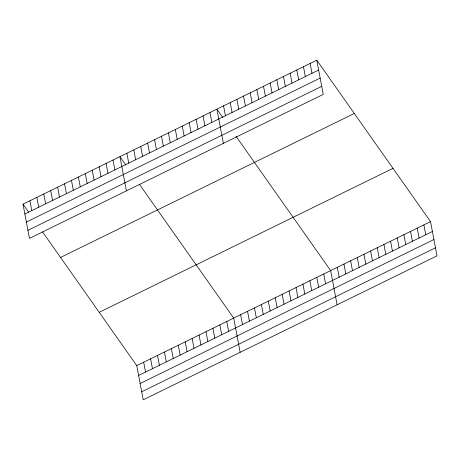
<?xml version="1.0" encoding="UTF-8"?>
<svg xmlns="http://www.w3.org/2000/svg" width="460" height="460" viewBox="0 0 460 460"><rect width="100%" height="100%" fill="white"/><g stroke="black" fill="none" stroke-linecap="round" stroke-linejoin="round"><path stroke-width="0.69" d="M316.785 60.185L323.248 94.392L29.463 238.366L23 204.159L316.785 60.185L430.537 221.634L437 255.84L143.215 399.815L136.752 365.608L42.521 231.863M24.863 214.015L318.648 70.041M26.381 222.053L320.166 78.079M27.945 230.328L321.73 86.353M60.536 257.439L354.327 113.465M99.21 312.328L393.001 168.354M136.752 365.608L430.537 221.634M138.609 375.463L432.4 231.489M140.127 383.502L433.918 239.528M141.697 391.782L435.482 247.808M222.904 117.662L216.901 109.135L223.364 143.342M236.043 136.309L330.648 270.583L337.111 304.79M125.954 165.174L119.951 156.647L126.414 190.854M139.472 184.351L233.697 318.096L240.16 352.303M23 204.159L28.629 212.152M423.878 224.9L425.741 234.755M417.22 228.16L419.083 238.021M410.561 231.426L412.424 241.281M403.897 234.686L405.76 244.547M397.239 237.952L399.102 247.808M390.58 241.218L392.443 251.074M383.922 244.478L385.785 254.334M377.263 247.744L379.126 257.6M370.605 251.005L372.468 260.86M363.946 254.271L365.809 264.126M357.288 257.531L359.151 267.392M350.629 260.797L352.486 270.652M310.126 63.451L311.989 73.307M343.965 264.057L345.828 273.918M303.468 66.711L305.331 76.567M337.306 267.323L339.169 277.179M296.809 69.977L298.672 79.833M290.151 73.238L292.014 83.093M323.725 273.982L325.588 283.837M283.492 76.504L285.355 86.359M316.802 277.374L318.659 287.23M276.834 79.764L278.697 89.625M309.873 280.767L311.736 290.622M270.175 83.03L272.038 92.885M302.95 284.159L304.813 294.02M263.511 86.29L265.374 96.151M296.022 287.552L297.884 297.413M256.852 89.556L258.715 99.412M289.098 290.95L290.961 300.805M250.194 92.816L252.057 102.678M282.175 294.342L284.038 304.198M243.535 96.082L245.398 105.938M275.247 297.735L277.11 307.591M236.877 99.348L238.74 109.204M268.324 301.127L270.187 310.989M230.218 102.609L232.081 112.464M261.401 304.526L263.264 314.381M223.56 105.875L225.423 115.73M254.472 307.918L256.335 317.774M209.973 112.527L211.836 122.389M247.549 311.311L249.412 321.166M203.05 115.926L204.913 125.781M240.626 314.703L242.489 324.559M196.127 119.318L197.99 129.174M226.774 321.494L228.637 331.349M189.198 122.711L191.061 132.566M182.275 126.103L184.138 135.959M219.851 324.886L221.714 334.742M175.352 129.496L177.209 139.357M212.922 328.279L214.785 338.134M168.423 132.894L170.286 142.749M205.999 331.671L207.862 341.527M161.5 136.286L163.363 146.142M199.077 335.064L200.939 344.925M192.148 338.462L194.011 348.318M154.577 139.679L156.434 149.534M147.648 143.071L149.511 152.933M185.225 341.855L187.088 351.71M140.725 146.464L142.588 156.325M178.302 345.247L180.165 355.103M133.802 149.862L135.66 159.718M171.373 348.64L173.236 358.495M126.874 153.255L128.737 163.11M164.45 352.032L166.313 361.893M157.527 355.43L159.384 365.286M113.022 160.04L114.885 169.901M150.598 358.823L152.461 368.678M143.675 362.216L145.538 372.071M106.099 163.432L107.962 173.293M99.176 166.83L101.039 176.686M92.247 170.223L94.11 180.078M85.324 173.615L87.187 183.471M78.401 177.008L80.264 186.869M71.472 180.4L73.335 190.262M64.549 183.799L66.412 193.654M57.626 187.191L59.489 197.047M50.698 190.584L52.561 200.439M43.775 193.976L45.638 203.837M36.852 197.374L38.715 207.23M29.923 200.767L31.786 210.623"/></g></svg>
